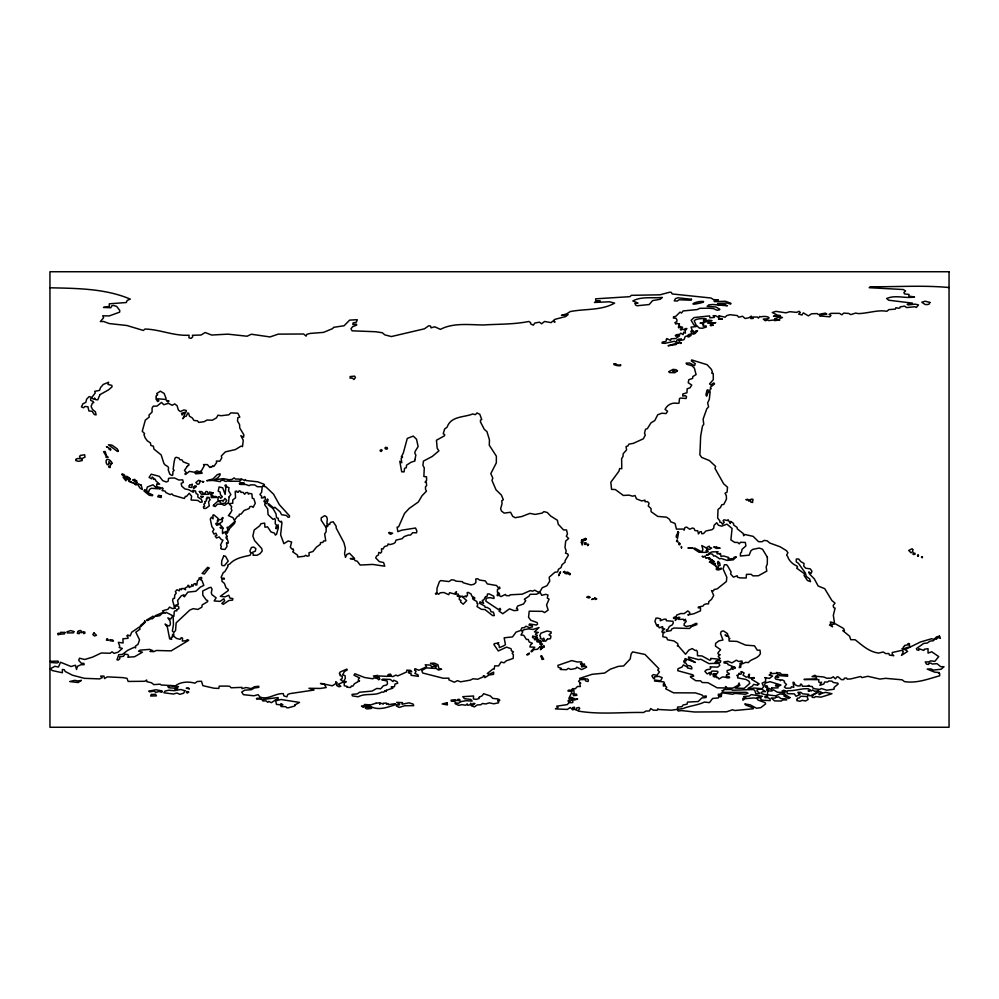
<?xml version="1.0" encoding="UTF-8"?>
<svg xmlns="http://www.w3.org/2000/svg" width="999" height="999" viewBox="0 0 999 999"><rect width="100%" height="100%" fill="white"/><g stroke="black" fill="none" stroke-linecap="round" stroke-linejoin="round"><path stroke-width="1.5" d="M922.377 557.504L922.302 556.693M918.318 556.043L918.356 555.132M922.352 557.654L921.515 557.305M918.243 556.193L917.582 555.781M49.95 287.787C76.998 288.399 105.332 288.461 130.32 299.138L127.16 300.424L126.349 302.522L109.303 303.808L109.303 306.381L103.459 307.43L110.827 307.742L111.801 305.769L113.486 305.482L116.621 306.381L119.78 310.477L119.63 312.138L109.303 315.909L102.697 315.809L103.609 317.757L100.35 321.541L103.684 321.503L109.303 323.576L126.948 325.512L143.381 330.469L144.967 329.033C159.915 329.383 173.863 336.151 189.061 335.214L188.936 337.824L191.109 338.374L192.782 336.825L192.407 335.277L201.011 335.04L205.145 332.517L211.613 335.04L227.884 334.153L247.04 336.226L251.361 334.24L270.042 336.938L278.221 334.128L303.659 334.003L306.081 336.114L306.818 334.315L309.99 333.441L323.514 332.38L332.767 328.534L333.516 327.36L344.143 325.724L349.625 320.13L355.819 319.767L357.342 319.767L356.281 322.227L353.109 322.914L352.809 324.538L356.468 324.176L356.668 325.087L352.547 326.773L350.949 328.808L352.06 330.819L375.724 331.743L382.305 332.754L384.815 334.865L391.371 336.551L424.488 328.796L428.746 325.761L430.631 326.149L431.006 327.847L434.79 326.81L440.409 329.37C453.271 322.602 469.068 324.812 483.204 324.975C498.638 324.013 513.661 324.525 528.871 321.466L530.656 322.602L530.594 323.863L533.254 325.199L534.927 322.977L539.448 322.19L541.658 323.776L544.492 321.478L551.211 322.627L552.634 321.129L555.019 322.103L553.783 320.242L554.932 319.355L565.721 316.521L568.119 314.573L561.475 315.372L566.608 313.873L570.242 311.563C584.914 308.654 601.211 310.726 614.61 303.122L609.615 301.785L594.467 302.447L600.212 300.924L595.804 300.699L595.616 298.826L629.882 296.666L631.393 295.329L660.064 294.805L669.617 292.232L671.253 292.32L672.227 293.956L711.001 298.014L713.611 299.638L718.306 299.862L715.409 300.312L714.01 301.136L714.71 301.636L725.374 301.261L731.006 303.309L730.581 304.133L727.422 303.059L717.732 303.459L717.557 304.533L724.949 304.608L727.422 305.806L712.687 304.508L708.878 304.857L707.155 306.331L715.808 306.98L719.879 309.278L719.38 309.902L716.957 310.227L713.411 308.579L708.853 308.204L699.737 308.329L697.215 309.578L683.129 310.939L681.468 313.062L680.044 312.113L675.699 316.396L673.501 316.833L673.438 318.069L676.036 318.281L676.985 320.005L676.81 321.491L674.924 322.64L675.873 324.113L677.072 323.251L678.621 324.2L679.482 323.738L678.646 325.037L679.944 326.336L678.471 326.698L678.533 327.784L681.518 326.86L682.604 327.385L680.381 329.233L680.806 330.032L682.966 329.171L684.203 329.845L685.039 328.683L686.887 328.521L685.202 330.657L685.389 333.154L683.716 332.23L683.129 334.615L680.819 333.216L679.582 334.328L676.56 334.702L675.324 335.414L675.761 336.151L679.62 335.776L675.674 338.561L671.103 338.761L670.654 340.409L666.72 338.586L666.296 339.46C667.619 343.057 661.363 340.721 661.95 343.082L664.934 343.344L674.35 341.271L675.898 341.995L676.798 341.67L676.735 340.259L678.92 339.048L679.969 339.323L678.646 340.434L680.494 340.409L681.118 338.686L681.643 340.097L682.904 339.972L684.103 339.485L685.214 336.551L688.461 335.564L687.936 336.95L689.26 336.7L690.371 335.751L688.149 334.977L689.597 334.203L691.021 335.477L691.083 333.129L693.206 334.203L695.192 333.491L697.527 330.756L695.791 330.919L693.381 333.191L693.219 330.744L691.595 332.055L690.908 331.443L692.082 329.795L691.033 327.098L696.091 326.611L693.693 324.638L691.133 320.292L694.005 317.582L709.59 315.909L709.927 317.794L714.098 317.482L714.522 316.933L713.136 315.721L715.609 315.721L718.668 317.457L719.892 316.795L718.818 315.771L725.124 317.232L726.698 315.609L730.057 314.685L737.349 315.597L738.723 317.207L742.532 316.246L745.129 318.531L749.013 317.732L751.335 316.096L751.723 317.282L750.761 318.569L753.283 318.419L752.634 317.282L753.433 316.97L757.467 317.083L758.416 318.157L759.752 316.446L760.664 316.895C766.957 315.172 774.487 318.881 763.298 319.068L765.222 320.766L767.544 319.967L768.855 320.592L774.225 319.942L774.65 320.642L779.894 319.917L774.824 319.368L774.725 318.644L779.12 317.232L779.982 318.306L782.442 317.595L779.62 316.346L773.426 316.246L780.356 315.597L777.372 315.147L772.277 312.512L775.936 311.363L785.988 312.824L789.847 311.7L796.715 312.4L799.013 311.276L800.336 312.45L798.638 314.098L801.935 314.997L803.346 312.874L808.328 315.884L811.625 313.773L817.082 313.586L818.393 314.523L825.311 313.112L826.81 314.098L821.64 314.66L819.617 315.884L829.819 316.82L830.956 315.409L829.07 314.423L830.993 313.349L839.46 313.349L841.782 314.835L843.755 313.112L848.763 313.449L850.736 314.635L855.656 313.074L858.241 313.599C867.082 313.486 877.871 309.777 885.738 311.139L887.087 311.188L888.748 309.64L895.391 309.103L895.928 307.692L898.551 308.266L899.962 307.892L900.149 306.893L904.57 306.131L906.667 307.58L914.747 306.743L916.383 307.43L918.518 304.92L915.121 304.158L908.341 304.882L907.204 304.42L912.537 303.159L888.76 300.224L886.588 298.551C895.554 294.518 905.019 298.788 914.485 296.965L908.79 296.079L909.028 294.43L904.47 293.918L903.908 292.507L905.594 290.996L903.296 289.535L869.205 287.687L870.254 286.75C896.378 286.988 922.614 285.077 949.05 287.525M918.493 555.444L917.656 554.92L917.582 555.631M922.414 556.93L921.515 557.155M326.173 527.484L326.111 531.755L324.663 533.966L325.749 540.896L323.514 540.958L322.952 542.407L320.454 542.657L320.342 544.343L316.508 547.052L312.937 551.498L309.028 552.734L309.116 555.769L307.18 556.181L305.594 555.269L304.37 556.268L297.577 557.042L297.615 555.182L292.682 551.798L293.681 550.661L293.082 548.851L292.095 549.213L290.322 547.127L291.633 542.02L288.187 540.971L283.891 543.693L280.632 534.89L281.955 522.427L281.169 521.191L280.507 522.04L278.384 520.304L278.259 518.294L276.536 517.682L275.974 513.761L274.513 511.201L272.952 508.516L268.356 504.882L268.694 503.708L273.838 508.179L274.85 507.23L280.157 511.913L281.556 514.71L286.476 515.484L288.099 517.282L289.385 517.057L289.585 515.909L279.383 504.72L273.539 494.155L265.759 486.788L262.562 486.101L264.548 485.177L263.961 484.228L257.767 481.83L246.478 480.594L245.105 479.557L244.718 480.656L241.209 478.783L240.534 479.058L241.071 480.157L240.26 480.182L239.073 479.058L235.452 479.045L234.141 477.872L231.98 479.433L229.033 479.732L223.339 478.658L214.323 479.807L217.857 477.809L220.167 474.862L219.98 473.776L217.22 474.687L212.962 478.946L206.668 480.719L212.924 480.444L220.28 481.63L220.941 480.569L223.876 479.995L224.201 481.043L226.161 481.393L229.171 480.407L229.196 481.243L239.148 481.231L241.196 482.929L244.405 483.316L239.273 483.491L239.885 484.39L245.791 484.503L249.226 485.689L250.499 484.865L254.633 484.915L257.342 486.7L262.238 486.8L261.626 492.232L259.965 494.493L261.775 496.378L261.413 497.952L263.474 497.777L264.36 496.478L265.21 497.227L265.359 499.687L263.823 501.261L264.872 502.097L266.633 501.173L267.357 498.988L268.082 499.662L266.97 503.633L265.01 503.296L264.685 504.757L267.67 508.903L268.057 514.61L273.052 519.355L274.725 518.518L275.362 519.88L275.187 523.563L276.448 525.187L275.774 528.446L276.386 528.721L278.072 524.687L278.334 527.934L276.523 534.303L275.362 535.077L274.45 533.129L270.941 531.893L267.557 526.848L264.935 527.197L264.66 523.126L261.001 523.676L259.69 525.824L254.171 530.032L252.859 536.113L254.595 540.596L261.825 548.651L262.2 551.048L260.027 553.671L257.08 555.257L253.047 555.257L253.334 554.02L251.985 552.522L255.344 551.173L255.844 548.551L253.709 547.09L251.473 547.427L249.862 550.948L250.924 553.359L250.137 555.257C243.169 556.805 234.777 558.279 229.907 563.886L227.672 565.109L228.072 566.233L224.725 571.765L223.326 572.502L221.129 577.285L221.678 578.196L224.213 578.184L224.35 579.145L221.903 578.871L221.99 581.356L224.438 583.441L226.024 587.837L228.197 589.422L228.296 590.546L220.379 596.303L224.95 596.89L228.746 595.254L229.97 598.114L232.829 598.563L232.605 600.099L228.896 600.524L223.252 604.333L221.853 603.446L224.65 600.811L223.863 598.738L220.067 601.373L214.136 600.936L216.146 597.852L211.9 594.617L211.288 592.657L212.063 589.198L211.001 587.35L209.428 587.624L202.672 591.046L202.847 595.292L206.318 600.099L207.655 600.486L207.655 601.66L202.148 604.932L201.873 607.167L197.902 609.402L193.094 608.678L189.748 610.139L176.174 622.839L175.549 630.494L173.876 632.442L172.34 631.043L173.464 624.75L173.189 617.32L171.965 616.957L170.692 619.093L167.844 617.906L170.067 621.041L170.429 624.025L169.655 625.699L168.119 625.836L165.085 624.075L167.357 627.11L169.668 638.873L171.666 639.372L171.116 637.287L172.615 637.112L172.427 634.802L173.701 633.753L173.926 636.388L176.511 638.423L180.132 639.323L181.269 637.649L182.58 638.136L182.305 641.046L185.839 640.771L187.462 639.635L188.686 640.309L171.141 650.873L156.306 650.474L153.883 651.648L149.95 651.448L152.785 650.611L149.613 649.375L140.147 650.137L138.561 651.173L142.432 652.21L134.503 656.768L127.81 657.192L128.559 656.018L127.872 654.57L124.975 654.158L123.389 656.368L119.73 656.718L119.868 658.578L118.282 660.102L116.97 659.752L118.756 654.72L122.49 654.37L127.735 650.287L134.353 647.252L135.602 647.939L135.589 646.003L138.012 644.343L139.56 639.847L135.814 632.18L140.072 629.108L139.261 627.047L131.718 632.23L130.182 635.901L127.685 635.027L126.773 635.913L127.647 636.201L128.097 638.286L122.889 638.811L123.114 642.981L118.307 642.332L119.743 646.103L119.218 647.527L122.34 648.438L118.057 652.197L114.036 653.371L112.075 651.823L110.14 653.246L101.299 652.996L92.47 657.155L84.69 659.502L79.495 658.204L78.709 660.289L81.306 663.274L83.904 663.398L84.166 664.697L81.056 664.697L77.547 666.258L76.511 669.505L75.474 665.222L71.054 666.52L60.527 662.25L58.454 667.057L54.82 666.283L50.275 668.88L52.36 670.566L62.363 672.764L62.35 669.517L64.173 669.642L65.21 671.465L72.49 675.224L84.44 678.333L99.6 678.908L102.248 677.634L100.624 676.098L103.946 676.098L104.545 678.571L107.268 676.86L122.69 677.622L126.96 678.296L128.147 681.443L144.805 681.281L146.703 679.994L146.816 681.668L151.573 682.792L153.809 684.627L160.177 684.178L161.239 685.014L175.462 685.814C180.482 681.718 188.811 681.306 194.855 683.191L197.315 681.468L201.498 681.256L202.847 685.664L213.936 688.211L218.856 688.423L219.193 686.138L226.885 686.088L229.608 686.263L231.144 687.787L241.97 687.362L241.97 688.636L246.054 687.524L251.174 688.623L254.408 686.75L258.753 686.238L258.841 687.349L254.495 687.949L251.261 689.735L244.693 690.172L241.721 692.045L243.419 694.68L253.908 695.779L258.079 694.667L260.04 697.052C268.207 700.249 275.062 693.069 283.304 693.631L283.816 695.841L286.875 696.865L287.812 694.392L289.86 693.631L314.086 690.022L308.941 688.286L320.304 688.448L326.223 687.549L324.213 684.19L320.467 683.578L321.191 683.416L332.255 685.814L336.064 683.466L335.726 681.73L337.063 682.679L336.626 685.414L338.861 686.75L340.809 686.313L338.299 684.24L343.656 681.942L340.472 679.595L342.095 678.758L342.32 676.523L339.972 675.411L340.522 674.675L339.348 673.401L340.135 672.052L346.84 669.08L347.227 670.029L344.493 671.44L342.595 674.899L344.992 675.574L345.342 678.309L343.881 680.943L346.341 681.78L344.218 683.066L344.268 685.701L347.202 686.425L346.878 687.237L350.612 687.449L351.423 685.988L352.872 686.138L354.445 683.728L359.578 680.819L358.354 680.819L358.466 678.97L359.69 678.021L353.983 675.174L354.882 673.726L364.61 677.509L372.939 678.796L373.726 677.846L377.36 678.458L378.646 679.795L379.832 679.033L379.145 677.609L373.351 675.998L377.809 675.374L377.372 676.548L378.109 677.135L379.32 675.961L387.137 676.36L388.673 676.173L387.687 675.262L388.524 674.45L390.434 674.113L391.233 675.149L389.485 675.986L392.969 676.573L395.966 675.062L397.689 675.948L406.568 671.99L406.843 670.129L410.701 670.404L411.738 671.778L408.641 671.64L408.366 672.752L411.188 673.85L411.051 675.299L418.369 676.335L417.957 674.812L414.922 673.501L416.096 671.153L414.635 670.267L414.91 668.668L418.918 670.254L426.511 666.808L425.262 664.797L430.644 665.147L431.618 666.932L434.24 666.171L435.689 667.282L436.65 665.971L430.444 663.274L434.378 663.136L437.899 664.722L438.936 668.518L441.62 669.205L438.449 670.042L436.238 668.456L426.436 667.906L421.753 670.466L422.714 673.014L443.219 678.246L448.876 678.171L448.951 679.894L454.333 682.242L457.442 680.656L460.614 681.817L470.292 680.132L473.026 678.783L477.772 679.233L483.391 676.798L483.391 675.699L484.727 676.023L484.815 677.684L489.185 674.949L493.518 674.375L493.693 672.127L488.973 674.35L487.312 673.488L493.131 668.918L494.193 669.18L494.705 665.846L498.563 665.933L501.086 662.025L504.045 662.799L506.231 660.839L513.161 658.428L513.374 654.745L512.15 653.234L513.436 651.785L511.413 650.836L511.076 648.713L506.555 647.14L498.339 650.948L493.918 644.58L494.193 643.743L498.776 642.794L497.552 643.968L498.951 644.855L499.4 647.602L503.646 645.866L505.432 644.692L504.158 637.812L512.537 636.9L516.071 632.092L520.729 630.469L521.815 627.884L524.263 627.647L525.936 626.198L529.445 627.659L532.455 626.897L532.255 625.624L528.946 625.037L529.545 623.963L536.376 625.012L537.512 624.163L537.2 622.577L530.819 620.304L528.558 617.282L529.233 611.188L542.482 611.351L544.567 612.574L548.151 610.102L546.565 605.019L549.063 599.163L547.302 598.101L547.952 594.979L545.754 594.33L541.708 595.304L540.197 592.507L536.451 594.243L530.082 594.305L529.02 596.141L524.35 599.25L525.724 600.699L523.526 603.945L517.719 606.018L516.421 608.503L517.594 608.853L517.732 610.302L514.073 610.651L509.515 608.853L502.784 613.723L499.025 611.051L500.661 609.602L500.112 608.329L498.476 609.552L485.889 601.161L486.238 598.176L490.072 597.639L493.993 598.501L493.818 596.216L489.148 593.918L487.462 594.005L487.225 596.128L485.402 596.728L483.766 599.937L482.292 600.374L483.628 603.371L479.97 601.76L479.607 603.271L484.827 606.131L485.164 607.342L487.212 607.454L490.084 609.24L491.021 611.713L493.431 612.15L494.368 615.559L492.657 615.609L484.977 609.565L481.418 609.328L477.06 606.593L477.897 603.583L477.035 603.446L476.86 601.535L473.089 599.375L472.515 597.714L474.737 598.651L474.737 597.789L471.853 596.128L470.991 593.906L468.056 592.332L467.132 592.719L467.569 595.092L466.096 597.04L465.571 595.904L463.923 596.765L461.738 596.166L466.67 600.611L463.199 604.195L460.551 601.947L460.989 600.387L459.315 599.612L459.315 597.315L460.976 596.853L460.452 596.091L457.08 595.928L458.541 595.379L458.291 594.105L455.981 594.118L456.481 591.72L455.119 592.782L455.044 594.143L449.612 592.669L448.738 594.692L443.931 592.532L440.334 592.757L438.573 594.293L437.437 593.344L435.901 594.33L435.464 593.568L436.925 592.507L437.038 588.136L439.41 581.643L440.734 580.581L449.026 581.543L451.511 579.782L454.233 580.094L455.869 581.131L462.475 581.668L463.111 582.717L470.941 584.927L473.988 584.265L475.899 582.529L475.799 578.97L477.672 578.758L479.57 580.057L485.314 580.918L487.3 583.916L496.578 585.526L498.289 587.787L499.612 587.05L499.962 588.423L497.502 589.373L497.352 592.057L499.001 593.006L497.614 593.706L497.14 595.354L497.802 595.754L499.562 594.068L499.225 595.466L500.986 596.603L505.432 594.43L506.093 595.604L509.465 595.716L510.127 594.792L522.165 594.193L530.319 590.609L532.604 591.171L534.69 590.197L538.261 592.145L540.209 591.258L542.257 587.762L546.94 585.714L549.75 581.118L549.15 577.285L554.857 572.252L557.654 571.952L558.416 569.318L560.988 567.619L562.087 564.647L565.059 562.187L565.122 560.576L568.381 555.257L567.657 553.858L565.509 553.196L566.196 550.986L564.997 547.489L565.671 541.108L568.656 538.461L566.346 536.251L567.457 533.941L566.508 529.92L563.548 529.932L558.229 524.2L557.392 520.267L550.574 515.971L547.277 512.499L543.918 511.613L542.07 513.124L534.977 514.41L529.945 513.361L521.728 516.545L515.184 517.707L512.724 516.371L510.551 512.275L504.17 513.111L501.448 510.988L500.624 508.816L502.072 503.558L501.76 500.799L503.334 499.75L501.348 494.992L496.016 489.822L491.97 480.394L492.819 478.121L490.809 473.651L496.328 462.862L496.378 456.206L489.273 445.192L489.46 439.947L488.424 436.426L486.913 431.593L484.29 429.345L480.457 421.915L480.482 420.167L481.718 419.543L479.857 414.348L477.01 412.949L475.387 414.672L472.714 413.986C463.961 417.557 450.986 415.871 447.09 427.185L444.667 428.946L443.231 433.703L444.68 434.702L444.493 435.789L436.451 440.247L437.187 448.214L438.911 450.849L432.317 456.418L423.426 461.113L422.927 465.422L424.275 467.882L423.863 476.473L426.511 476.798L426.623 480.282L425.05 482.155L426.298 482.38L426.648 485.576L425.499 486.763L425.549 489.473L426.486 491.108L422.003 495.766L418.319 502.022L409.19 508.441L404.533 513.411L398.589 526.885L397.103 527.147L397.827 531.668L401.598 530.207L415.534 528.009L416.833 530.919L416.608 532.817L412.712 532.704L410.514 535.052L408.316 535.114L404.27 536.55L401.985 538.736L395.929 540.159L395.229 542.445L393.606 543.581L389.985 544.617L388.112 543.931L387.575 545.654L384.515 546.553L382.942 549.05L381.518 548.726L381.606 551.873L380.656 553.096L378.783 552.41L378.434 554.969L376.523 556.093L375.711 557.929L379.383 561.638L383.604 562.549L384.777 566.208L372.702 564.423L360.164 565.059L357.192 561.176L355.244 560.701L353.921 559.128L350.262 558.616L354.545 558.429L349.438 553.246L346.915 554.383L345.492 557.38L344.568 553.608L345.392 548.376L343.968 542.757L336.176 528.009L336.139 526.198L333.167 521.765L330.307 522.477L329.707 524.475L326.86 523.901L327.297 518.906L326.573 516.733L324.687 515.671L321.203 517.844L321.203 520.254L325.537 526.735L327.247 525.312L328.172 525.686L326.173 527.484M767.382 557.28L767.282 564.085L766.133 566.845L766.782 571.116L758.391 575.761L752.884 575.861L751.198 574.288L746.428 574.363L746.178 577.984L739.947 577.884L737.512 577.172L737.225 575.774L733.391 577.135L730.531 573.801L731.106 572.015L727.871 566.321L726.685 564.747L724.437 564.747L723.076 568.868L726.81 577.285L726.398 581.518L717.057 588.948L714.16 589.497L713.348 590.971L711.55 590.596L713.711 595.491L711.575 599.288L708.778 601.685L708.528 603.871L706.355 603.821L704.095 604.57L703.059 606.043L698.326 607.055L698.264 607.842L700.549 607.941L700.449 610.851L693.855 613.761L687.849 614.947L689.66 613.935L689.697 612.512L687.836 610.889L684.178 613.586L680.719 613.536L676.61 615.097L676.435 616.246L673.563 617.619L673.513 618.406L674.575 618.406L676.748 617.394L675.199 620.441L678.421 617.345L679.757 617.345L678.333 619.33L683.603 619.33C684.465 623.851 685.302 616.895 685.589 620.079L686.163 621.503L684.178 623.751L684.09 625.349L686.388 626.498L691.695 625.474L695.941 623.351L696.915 623.563L696.827 624.587L691.745 626.485L689.485 628.483L673.925 628.009L671.603 629.095L671.141 630.556L666.495 631.468L666.395 629.919L667.769 629.557L669.392 626.473L672.352 624.787L673.338 622.727L672.914 621.253L666.383 620.766L666.133 619.268L664.248 619.155L660.289 620.766L660.689 618.98L657.742 618.069L656.006 618.169L654.932 621.44L656.48 625.024L658.478 624.875L657.055 626.236L658.703 626.598L659.278 627.884L662.462 626.598L662.924 627.597L662.062 628.783L664.647 628.883L662.037 631.181L661.962 632.08L664.897 632.392L663.074 632.866L662.849 636.713L666.658 637.574L667.569 639.81L673.913 640.958L677.684 643.543L678.059 645.267L677.297 645.891L678.546 646.178L685.564 654.258L688.823 650.137L692.17 648.576L695.292 650.536L696.478 650.262L697.377 651.598L697.489 655.731L702.022 655.956L709.752 660.214L710.764 659.827L710.739 658.403L719.467 659.253L720.129 658.478L718.219 656.38L719.592 655.094C721.765 654.27 717.407 654.994 717.919 652.896L720.566 649.687L715.471 646.103L715.621 643.381L718.918 640.859L722.951 640.047L720.516 633.478L721.241 631.48L723.463 630.893L727.534 633.653L727.771 635.501L724.999 635.052L726.435 636.213L728.721 636.326L728.558 637.774L729.894 638.523L728.945 639.46L729.183 641.096L736.9 641.383L745.679 645.142L754.482 645.791L757.304 650.224L759.989 650.174L760.401 653.696C757.754 659.053 751.273 658.516 748.276 662.624L745.828 662.3L740.946 664.36L740.696 667.357L739.884 667.457C737.924 668.731 741.008 664.884 739.947 663.436L742.17 662.512L741.995 661.001L738.698 661.475L736.313 660.202L731.955 662.886L728.034 661.313L723.988 661.912L724.075 662.974L727.647 663.373L727.934 664.597L735.364 667.419L734.839 668.493L734.702 667.619L731.555 666.995L733.179 669.342L731.118 668.319L730.781 669.48L727.072 670.616L727.197 672.377L729.282 673.588L728.958 674.437L726.598 674.662L726.36 676.335L729.258 676.86C731.018 678.209 726.398 678.134 725.724 677.26L722.427 676.935L718.993 679.058L718.269 677.809L716.807 677.759L716.745 676.41L715.134 677.047L713.261 676.385L715.409 676.161L716.096 674.425L714.285 674.225L713.873 675.474L712.774 674.762L713.561 673.638L716.795 673.863L717.994 672.04L717.507 671.291L712.799 671.041L711.313 671.428L711.288 672.564C712.025 673.214 710.751 674.887 709.952 675.012L710.326 673.114C709.178 671.39 708.303 674.362 707.03 673.788L704.857 671.303L706.568 669.755L710.089 669.168L710.751 668.181L710.064 666.87L717.719 667.132L719.767 665.396L718.83 663.286L720.516 662.137L720.691 660.801L717.657 660.414L716.87 661.525L716.183 660.814L715.147 662.437L717.619 662.999L718.293 662.312L717.157 663.511A46.466 46.466 0 0 0 709.04 663.661L700.811 659.24L698.488 659.602L688.448 656.955L688.748 658.416L695.292 662.449L685.089 658.566L684.802 659.402L686.288 660.626L684.802 661.55L683.953 660.676L684.203 662.737L685.714 662.999L687.349 665.546L690.272 665.871L691.695 667.182L691.832 668.955L687.487 667.969L687.362 667.07L683.391 664.922L682.03 667.057L677.946 668.781L677.747 670.691L692.881 674.824L693.756 676.136L690.521 676.298L690.459 676.997L695.704 680.694L700.549 680.831L702.21 682.517L707.941 682.704L717.145 687.824L725.998 687.961L725.449 686.513L727.472 688.049L732.904 688.086L738.074 685.289L739.06 682.979L739.859 685.289L735.276 688.086L744.218 688.373L749.774 683.366L749.063 681.306L746.066 679.457L737.599 677.871L737.961 676.423L736.787 675.386L737.961 675.336L739.223 673.214L739.41 674.163L741.033 674.163L741.533 672.889L740.721 671.94L741.758 671.628L744.105 673.001L743.019 675.187L746.228 677.147L748.326 676.76L748.663 674.475L749.512 674.288L748.863 677.946L754.158 677.597L754.357 678.259L751.473 678.496L751.598 679.308L759.178 683.903L757.654 684.14L757.841 685.252L753.583 684.39L752.534 686.026L747.989 688.448L748.975 688.96L754.145 688.036L762.137 688.686L763.636 686.713L762.1 683.166L765.584 681.48L765.659 678.184L764.71 677.572L769.417 678.408L772.627 676.073L769.093 675.037L770.878 674.213L770.254 672.789L770.903 672.364L772.052 673.613L776.235 673.289L776.985 672.352L777.359 673.126L779.844 672.764L781.767 674.537L787.499 674.6L787.574 676.261L779.432 675.599L779.819 674.775L778.059 674.562L776.985 675.187L778.721 677.334L777.035 677.597L775.923 676.111L774.987 678.059L775.948 679.258L780.094 679.857L780.331 680.694L781.967 679.732L784.427 681.106L784.327 682.429L786.5 684.377L784.377 687.075L785.901 688.199L790.808 688.099L791.458 686.75L793.78 687.324L793.031 682.242L793.955 682.305L795.079 684.802L797.726 685.951L800.087 685.913L800.499 684.203L801.623 684.265L802.372 686.251L807.342 686.188L808.815 685.264L808.516 686.176L812.312 686.538L812.749 687.949L815.047 688.835L819.729 689.41L821.278 688.523L826.847 690.209L834.14 689.173L834.065 687.449L838.124 684.078L837.886 683.204L833.316 682.467L831.942 681.168L828.858 680.981L827.484 682.042L824.699 681.967L823.838 683.965L819.917 685.314L821.565 682.18L819.792 682.742L818.73 681.917L818.88 679.67L804.008 679.47L816.745 678.945L816.083 676.935L812.05 676.598L814.909 675.249L816.258 676.273L823.85 676.997L826.735 678.246L831.068 678.134L833.303 676.785L835.364 678.87L837.125 676.76L838.161 676.86L841.47 679.67L843.755 679.607L844.43 678.159L846.628 678.096L847.202 679.133L850.773 678.92L860.688 676.473L861.95 677.622L867.831 676.298L879.882 679.07L885.589 678.333L902.122 679.819L904.507 681.618C916.807 683.528 928.083 678.983 939.684 675.786L939.684 673.663L938.498 673.064L939.097 672.552L934.577 672.127L927.159 669.068L930.993 668.893L933.216 670.092L941.133 669.23L944.018 666.72L940.708 666.67L937.037 663.686L932.154 664.01L930.831 663.086L928.845 663.398L928.633 664.422L926.51 664.16L925.236 661.925L929.082 661.862L930.519 660.851L934.802 661.375L938.735 656.605L931.73 651.773L928.059 653.096L928.021 648.663L924.275 649.288L923.913 650.424L918.78 648.701L918.855 650.349L916.87 649.837L916.395 648.588L923.675 643.418L927.309 643.019L929.932 641.171L933.516 640.671L934.465 639.435L931.443 638.773L920.391 642.007L905.069 649.612L907.641 651.373L901.485 655.406L903.296 651.785L901.897 650.337L892.257 652.522L892.294 654.47L893.793 655.694L889.447 655.107L888.898 653.521L885.688 653.608L883.278 651.985L878.67 653.071C869.167 651.91 862.387 645.479 855.194 639.772L850.723 639.66L849.612 636.238L842.781 630.581L844.43 630.444L843.606 628.508L835.526 623.9L831.455 624.45L832.567 626.798L829.52 625.074L830.768 623.551L830.344 621.965L834.49 623.001L833.328 615.272L835.114 608.091L833.666 607.679L833.178 605.469L835.039 603.121L831.867 600.499L824.699 588.661L818.181 586.038L814.272 578.808L809.49 573.963L808.803 571.915L811.113 573.364L811.962 571.228L810.251 568.843L805.743 568.256L803.77 566.121L804.033 563.486L800.711 561.525L798.663 558.978L796.278 559.053L796.278 561.875L798.488 563.399L805.319 572.939L806.343 576.523L809.577 578.821L810.514 581.63L807.454 580.519L804.083 575.486L804.582 573.863L796.69 568.169L797.589 566.933L796.865 565.983C792.819 564.36 788.935 560.701 787.624 556.493L786.625 555.094L787.911 552.747L786.5 550.674L780.069 546.765L769.779 543.031L767.207 540.846L764.198 540.409L761.962 541.745L758.491 541.645L753.146 536.351L744.455 534.415L743.693 535.739L743.144 533.454L737.337 528.908L737.062 527.385L733.753 525.112L733.541 523.451L731.256 521.728L730.569 521.391L730.294 523.464L728.059 519.642L727.534 520.604L723.988 519.792L723.101 520.704L724.188 522.34L722.477 524.313L721.465 522.539L719.829 522.177L719.867 520.854L717.657 518.094L718.019 509.428L720.466 507.517L721.74 504.795L723.813 504.395L726.448 499.138L726.348 495.829L725.037 493.181L727.047 492.207L727.534 487.225L723.638 483.778L714.972 468.344L715.621 466.396L709.377 460.551L701.71 457.442L699.887 454.845L700.661 436.138L702.472 426.136L703.758 424.263L703.121 419.105L706.793 408.791L708.591 406.905L707.642 402.909L709.315 399.325L710.127 392.045L708.328 391.995L706.655 396.191L705.881 394.905L707.042 390.147L707.991 389.81L708.503 391.371L709.677 391.258L710.177 389.086L711.188 388.798L710.339 387.3L714.535 383.941L713.86 382.879L710.789 385.002L709.552 383.891L713.298 379.695L713.236 373.489L711.725 373.201L712.349 371.915L711.4 369.355L707.13 364.722L691.683 359.94L691.37 360.939L695.217 363.599L694.592 365.684L689.61 363.012L686.076 363.112L686.713 364.248L692.057 365.734L694.405 368.219L696.091 374.6L692.744 376.598L692.657 378.371L688.786 379.72L688.224 382.742L691.745 385.09L689.959 387.887L687.162 388.773L686.95 392.744L682.804 394.031L682.754 396.054L685.277 395.654L686.5 396.603L686.113 398.501L680.406 398.064L679.52 398.564L678.983 403.159L677.222 403.334A10.889 10.889 0 0 0 665.047 409.353L667.594 411.288L666.008 413.561L661.875 413.224L657.742 414.735L654.782 420.554L650.923 422.902L647.352 428.658L645.516 429.22L644.505 433.191L645.292 435.089L643.344 438.786L633.304 443.369L628.995 444.105L627.834 446.004L626.048 446.528L626.573 449.9L623.214 453.683L623.001 456.418L621.64 458.628L621.753 468.731L619.642 468.519L618.918 471.253L610.826 482.205L611.563 489.36L615.347 489.56L623.351 495.454L628.92 495.129L632.604 496.178L635.027 495.541L636.5 498.913L641.658 500.911L644.979 500.174L644.979 501.673L647.564 501.673L649.1 503.246L648.251 506.018L651.011 508.541L651.098 511.675L657.717 516.408L666.545 517.182L669.517 519.343L670.704 521.753L675.049 523.476L676.435 529.12L683.254 529.058L684.165 530.194L684.864 527.597L686.663 527.11L689.71 529.283L692.27 528.034L694.018 528.459L694.942 530.556L697.727 530.806L698.463 533.928L699.924 531.83L701.286 531.605L701.798 533.741L703.596 533.516L705.856 530.993L712.012 529.682L713.673 528.296L714.073 525.312L716.745 522.777L718.493 525.299L721.74 526.173L726.91 524.138L732.067 528.483L730.893 539.922L734.69 542.395L737.749 542.457L739.21 543.856L740.559 542.27L745.329 542.457L745.916 545.891L742.107 549.275L741.358 552.547L740.471 552.984L740.371 556.031L749.15 555.169L750.911 550.786L752.759 549.388L759.215 548.064L762.512 549.225L767.382 557.28M156.98 484.09L156.468 486.8L160.065 487.462L159.653 489.123L162.138 487.612L163.112 488.636L162.013 490.472L165.11 491.158L165.934 492.594L170.13 494.605L171.915 493.881L173.202 495.279L184.34 498.489L185.389 496.328L186.488 496.478L189.236 493.281L191.633 496.153L191.071 499.987L197.79 500.437L200.412 502.31L202.285 501.96L201.423 499.4L197.802 497.09L197.952 494.53L196.179 493.531L195.429 490.934L192.832 490.409L193.669 492.045L192.782 491.97L188.661 489.685L184.89 488.923L181.693 486.101L181.181 483.354L183.379 482.355L182.68 479.857L178.833 480.007L174.65 478.034L170.617 478.034L168.531 478.434L168.244 481.106L166.333 481.993L162.737 480.669L159.291 476.348L151.211 474.188L149.088 477.422L151.698 478.846L152.173 477.01L153.746 478.259L153.534 479.395L155.22 479.245L155.919 480.969L159.653 484.165L156.98 484.09M716.445 547.177L720.154 548.201L716.208 548.426L713.736 546.878L716.445 547.177M209.852 499.812L208.604 502.01L209.278 505.919L205.794 508.454L203.833 508.366L203.384 506.88L204.683 506.256L203.821 504.233L205.344 502.984L204.658 501.71L206.468 500.849L206.281 498.826L207.655 498.651L206.855 497.277L209.028 497.377L209.852 499.812M707.904 551.136L706.83 552.397L699.013 552.247L694.005 548.926L694.692 548.026L700.886 551.436L702.409 551.023L702.871 549.325L701.798 545.579L706.106 547.877L709.203 546.166L709.615 547.327L711.688 548.051L709.602 549.338L706.48 548.713L707.492 549.962L705.931 550.824L707.904 551.136M110.252 466.171L110.227 467.532L108.978 467.382L108.616 466.133L110.252 466.171M529.22 653.246L529.208 654.083L527.959 653.87L529.22 653.246M581.343 542.395L582.205 545.067L582.966 542.532L581.73 541.633L581.343 542.395M227.31 539.248L228.334 542.245L227.972 543.356L226.498 542.694L226.985 546.465L225.025 549.413L221.778 549.175L220.717 548.463L221.316 546.441L220.517 545.067L222.989 540.109L221.353 539.597L219.131 536.95L216.508 537.974L215.11 536.088L216.908 535.364L215.946 533.204L214.023 534.115L212.6 531.493L213.973 529.47L211.85 526.535L210.302 519.168L211.463 517.145L213.074 518.831L212.912 515.097L213.749 514.797L218.182 518.481L217.233 521.153L218.057 521.328L219.106 519.542L221.241 519.605L222.365 517.557L223.301 518.044L222.34 518.543L222.39 521.478L219.855 523.426L217.695 523.601L217.183 522.702L215.709 523.738L216.721 525.274L219.842 524.338L221.94 526.61L220.03 527.559L220.966 528.309L222.69 527.397L223.351 528.309L222.465 529.458L222.54 533.603L223.776 532.317L225.025 532.679L227.273 536.451L226.973 537.337L226.136 536.788L226.099 538.111L227.31 539.248M199.4 491.545L201.498 494.405L208.666 494.28L207.442 491.658L206.044 491.446L205.107 493.156L203.371 493.518L201.786 491.595L199.4 491.545M541.933 658.353L541.895 659.415L543.681 659.24L541.633 655.706L540.646 656.118L541.933 658.353M156.319 397.103L156.106 398.713L156.905 398.913L156.256 399.45L157.655 401.536L158.866 400.849L157.742 399.25L158.454 398.826L165.672 399.45L166.121 398.589L164.123 393.419L160.352 391.196L156.668 393.606L157.617 394.905L156.081 395.954L156.319 397.103M230.382 513.199L228.384 515.584L232.942 517.632L234.328 520.292L237.475 516.371L239.098 515.771L239.285 514.26L241.034 514.135L244.093 510.477L249.026 508.603L250 506.58L251.998 506.431L253.147 507.38L255.282 503.246L253.808 498.626L252.297 498.289L251.91 493.931L249.725 493.369L248.389 494.155L247.764 492.532L246.041 492.594L244.58 494.268L243.132 492.32L240.946 492.432L240.672 491.258L239.211 490.746L238.324 492.257L237.038 492.157L236.751 491.033L235.19 491.483L235.552 497.802L232.779 499.95L232.767 503.246L229.096 503.721L231.731 506.68L231.131 508.454L231.905 510.364L230.382 513.199M541.221 644.817L542.07 646.902L540.197 647.452L540.309 646.503L537.337 649.325L533.891 649.587L531.618 651.86L530.993 651.348L534.765 647.24L529.895 646.99L530.694 644.667L532.417 643.319L529.183 641.957L528.234 639.435L526.436 639.472L523.713 635.252L520.966 635.064L522.764 631.805L521.728 630.931L524.263 629.645L528.596 628.87L532.917 629.445L539.01 627.572L534.465 631.868L538.349 632.417L535.889 633.553L535.489 634.69L537.287 635.239L536.663 636.962L532.667 636.051L532.554 637.449L534.353 638.361L534.577 639.76L537.325 639.497L535.239 638.511L536.451 637.437L537.512 637.986L537.949 639.747L538.985 639.86L536.675 641.183L537.337 641.995L540.921 640.559L539.06 642.245L541.62 641.733L539.722 644.043L542.582 644.155L541.221 644.817M561.226 668.431L560.252 669.442L566.308 669.767L568.394 668.319L570.791 669.417L575.899 668.431L576.735 667.17L581.668 669.592L586.575 667.245L586.238 666.383L584.415 666.158L581.668 666.957L581.48 665.871L584.577 665.034L584.39 663.923L581.118 664.647L580.444 663.636L581.955 663.536L581.593 661.9L577.072 661.937L571.803 660.589L557.867 665.384L558.229 667.257L561.226 668.431M717.17 552.572L717.12 553.846L720.566 553.521L719.792 554.295L720.741 554.657L720.928 556.331L723.738 556.018L728.845 557.504L727.996 558.953L733.328 558.591L734.19 557.142L736.413 556.955L733.154 559.852L727.172 560.451L721.203 558.416L719.655 558.866L715.134 555.844L713.586 556.018L712.499 554.17L708.466 553.396L712.137 551.86L718.119 551.81L717.17 552.572M929.919 302.447L928.97 304.245L926.947 304.608L925.049 304.47L921.79 302.222L925.124 301.211L929.919 302.447M414.935 459.565L414.885 461.014L411.026 462.25L406.506 465.222L406.331 467.682L404.545 468.344L404.108 471.865L401.698 471.815L399.787 461.251L401.798 462.762L401.123 458.628L402.522 457.005L401.298 456.893L403.309 453.084L407.267 438.436L413.249 436.088L416.546 439.273L418.119 446.541L415.097 451.461L414.822 453.296L415.884 454.982L414.935 459.565M706.118 696.203L706.068 697.489L701.76 698.001L698.239 701.523L687.512 702.085L687.062 704.158L683.091 704.994L681.867 706.68L677.609 707.067L677.447 709.702L678.221 711.026L681.468 710.576L694.505 712L726.548 711.812L732.579 709.74L734.814 710.526L753.333 708.753L753.396 707.916L745.654 705.032L744.829 703.92L750.112 704.832L756.493 708.241L760.776 707.667L765.609 703.908L765.122 702.609L758.079 700.124L757.067 698.488L753.995 697.926L745.029 698.663L742.906 700.237L742.894 698.363L745.866 697.777L743.668 696.528L749.238 696.053L751.223 694.617L762.524 696.291L757.055 697.689L760.913 697.914L760.876 699.6L762.911 700.249L770.167 700.636L770.029 698.913L767.981 697.689L765.047 697.602L764.822 696.653L767.619 696.465L767.257 695.292L761.825 693.706L761.101 692.619L762.724 691.67L765.621 691.62L761.5 688.998L757.117 689.685L756.98 690.996L759.789 693.531L758.291 693.756L755.893 693.718L754.707 690.359L753.446 689.547L732.442 690.234L731.668 689.46L723.888 689.51L723.738 690.571L721.977 690.534L722.939 692.332L746.153 692.319L747.989 693.156L745.316 694.218L735.002 693.418L732.404 694.268L722.24 692.732L721.328 693.031L721.765 694.243L718.381 694.218L718.306 695.666L721.59 695.828L720.866 696.765L718.843 696.74L718.381 697.926L712.624 698.451L709.477 702.609L704.395 702.072C697.589 705.344 689.822 705.744 683.141 708.528L671.465 710.202L658.428 709.502L657.916 708.728L657.13 710.289L653.371 710.164L650.636 708.603L649.475 710.938L645.841 711.076L643.631 712.499C621.927 712.075 599.662 714.809 577.959 711.013L579.682 708.466L578.921 707.429L576.298 708.116L576.785 710.264L574.238 709.228L574.5 707.23L572.714 707.504L572.927 709.989L570.229 707.504L567.332 709.44L555.394 708.89L558.079 707.379L556.693 706.206L567.182 704.607L569.055 702.747L572.714 702.597L572.914 700.811L571.74 700.049L568.706 702.122L568.019 700.811L570.292 699.013L571.74 698.463L574.437 700.049L577.672 698.938L575.674 699.213L571.328 697.29L568.843 698.388L571.565 692.931L573.326 694.293L573.463 695.641L576.81 695.329L576.585 694.243L574.138 693.968L573.826 690.034L572.277 690.259L571.965 691.658L567.844 690.846L568.993 690.009L570.766 690.421L572.702 688.636L575.312 688.723L577.484 686.463L580.369 686.525L579.795 683.678L580.744 683.141L578.583 681.38L579.982 679.695L584.852 679.47L585.801 681.031L588.036 681.53L588.423 679.969L587.474 679.02L579.595 678.408L592.02 674.325L604.707 673.051L610.252 669.205L618.344 666.383L623.626 665.958L630.194 659.003L631.143 653.933L632.617 651.885L644.967 654.432L658.853 668.643L657.754 670.092L659.477 671.952L656.855 675.336L653.408 674.587L651.885 675.824L653.546 678.658L654.582 678.383L654.445 676.785L659.065 676.373L662.237 677.684L660.589 680.794L654.657 680.032L654.582 681.068L663.898 681.892L664.547 683.403L663.286 684.09L665.322 685.039L663.423 684.989L663.336 686.026L665.097 685.764L666.733 687.25L665.684 688.798L673.526 692.819L695.379 692.906L701.997 694.942L702.759 696.166L706.118 696.203M187.312 466.308L184.453 470.404L186.301 472.539L184.865 473.888L185.514 474.488L189.41 471.353L194.393 472.24L195.642 473.813L202.16 473.251L201.274 471.64L198.701 472.839L196.441 472.914L195.305 471.928L196.915 470.854L199.638 471.803L201.536 470.604L204.246 465.759L203.559 464.572L207.392 464.597L209.915 467.507L210.926 466.558L211.613 467.207L212.799 465.634L213.811 466.471L216.621 462.612L216.383 461.076L219.842 461.163L221.79 457.892L221.328 455.944L225.374 451.873L235.414 449.55L241.209 446.053L242.507 446.628L243.257 440.234L240.846 435.639L243.556 437.237L243.881 434.827L239.748 427.984L239.56 424.488L237.537 421.153L237.799 417.744L239.822 417.082L237.849 413.224L230.881 412.887L228.808 414.822L221.004 415.721L218.044 415.172L216.383 417.932L212.312 420.217L207.068 420.017L204.171 421.665L198.701 422.44L197.427 420.766L193.993 420.517L192.245 417.907L189.498 416.221L188.574 413.174L187.712 413.012L186.251 416.208L184.353 416.608L182.904 418.768L185.152 413.199L183.441 413.386L182.055 415.01L181.556 413.274L186.139 412L186.326 410.514L183.966 409.927L180.295 411.551L178.346 409.977L177.085 405.719L174.725 403.908L172.14 405.307L168.519 403.321L163.811 404.732L161.501 402.422L156.968 406.131L153.309 406.131L152.073 408.067L152.073 412.075L148.963 415.047L149.288 417.008L145.317 420.142L142.245 431.331L144.605 433.566L143.981 434.627L145.105 437.812L147.253 440.759L150.424 442.932L150.924 445.517L153.371 446.141L153.958 449.088L161.176 454.932L163.873 463.361C165.135 466.483 170.03 465.459 168.232 469.892L169.755 474.075L171.853 475.474L172.765 475.037L172.927 471.615L174.151 470.304L173.114 469.143L174.263 461.151L175.087 457.942L176.224 457.267L179.108 458.154L179.733 459.665L182.018 459.902L183.242 461.9L188.811 463.998L188.936 465.072L187.312 466.308M229.133 496.89L228.471 502.622L224.55 505.357L222.839 504.82L222.565 503.471L225.362 503.071L226.636 500.274L224.95 498.414L223.052 501.323L222.278 500.374L219.006 501.011L217.844 499.725L218.331 496.853L219.605 496.703L220.542 498.289L222.39 496.778L220.479 494.755L220.092 492.032L218.169 491.146L219.131 486.913L222.74 487.824L225.125 494.455L225.824 487.574L225 485.339L225.986 484.852L226.873 486.875L228.996 487.674L228.571 490.734L230.869 494.555L229.133 496.89M593.294 598.925L591.783 599.462L593.294 598.925M678.259 534.34L677.534 538.311L676.211 537.012L676.448 535.327L677.434 533.616L678.259 534.34M797.052 699.562L796.99 700.699L800.049 701.236L802.247 700.336L805.581 700.986L808.129 699.475L807.067 696.465L800.736 696.303L799.075 698.026L797.439 698.226L797.052 699.562M376.036 703.209L370.691 704.869L369.955 705.843L371.029 706.705C379.17 710.701 387.55 707.242 395.666 704.595L395.329 703.633L388.511 704.645L388.112 703.496L386.538 704.345L386.426 703.096L383.229 703.246L383.341 704.12L380.182 702.996L379.782 704.382L379.632 702.809L376.036 703.209M717.831 567.819L718.518 568.906L721.278 568.169L721.403 568.906L718.343 570.004L716.32 569.53L716.483 567.17L718.418 567.082L717.831 567.819M200.487 480.969L198.976 484.003L197.427 484.278L195.891 482.579L198.676 480.257L200.487 480.969M771.715 687.986L771.628 689.535L767.944 687.999L767.082 688.561L766.545 687.612L767.557 686.238L766.458 685.714L765.559 687.1L764.522 684.427L765.646 682.916L770.104 681.693L780.918 685.039L779.17 685.963L775.748 684.989L775.486 685.913L777.534 686.238L778.071 687.874L771.715 687.986M197.44 580.943L196.815 584.877L195.767 585.114L195.542 583.666L194.181 583.703L192.832 586.338L191.87 584.527L191.196 586.513L189.161 587.474L188.799 585.476L187.937 585.302L187.625 586.65L185.04 588.111L185.627 589.785L183.317 588.473L181.556 588.611L181.556 589.697L179.745 588.886L179.333 590.834L177.023 589.747L175.349 591.558L176.211 593.144L174.725 595.092L174.538 598.351L173.139 598.526L172.602 600.574L174.113 605.831L178.309 604.27L177.585 600.436L181.443 595.679L184.066 594.904L183.504 596.091L184.415 596.778L187.849 592.12L195.816 591.271L200.387 587.1L203.833 585.426L201.923 580.357L200.424 579.72L201.835 578.046L201.249 577.36L199.026 578.046L199.163 579.22L197.44 580.943M141.184 485.114L142.358 489.473L140.235 488.299L137.6 484.44L138.099 483.766L141.184 485.114M818.131 690.908L817.082 692.394L810.414 695.754L807.604 695.629L808.853 694.355L802.859 693.868L800.549 692.232L797.826 692.382L798.863 693.768L800.012 693.718L799.949 694.592L796.028 696.253L794.317 693.868L787.362 693.631L786.925 692.332L787.861 690.634C794.842 691.183 801.46 688.124 808.403 688.786L809.902 690.034L808.079 690.846L809.577 691.283L810.451 690.147L811.338 691.021L812.736 689.922L814.56 691.246L818.131 690.908M129.158 477.697L129.096 478.521L126.049 477.035L126.561 476.261L129.158 477.697M479.22 697.29L479.12 698.476L476.086 699.425L473.376 698.925L473.601 695.991L462.774 696.678L464.46 698.713L470.754 699.387L472.152 701.061L466.046 700.699L461.288 701.523L458.391 703.246L455.032 702.747L455.144 703.746L458.778 705.369L461.8 704.645L465.821 705.257L467.17 703.858L467.894 705.306L470.067 704.745L470.791 703.184L471.241 705.644L473.251 703.346L474.937 703.508L471.803 705.856L474.375 706.917L477.285 704.907L480.744 704.794L482.43 703.508L485.776 703.945L489.248 702.884L493.868 703.783L498.651 702.809L497.689 700.361L499.275 700.948L499.775 700.037L497.877 698.913L492.844 698.413L490.222 695.878L483.603 693.718L482.242 695.704L479.22 697.29M110.215 639.747L110.127 640.809L113.449 641.083L112.562 639.922L110.215 639.747M146.491 489.972L146.403 491.021L148.814 491.52L149.55 489.385L151.423 488.274L158.279 488.811L158.042 487.674L155.432 487.062L152.997 484.802L147.352 487L146.491 489.972M386.363 690.309L386.251 691.558L384.815 690.634L383.828 692.182L381.83 692.032C374.388 696.266 365.646 692.757 358.129 696.803L352.322 695.853L352.035 694.405L357.455 693.83L359.415 692.27L371.99 691.083L376.798 688.448L380.706 688.786L383.391 685.764L386.413 685.089L387.475 683.865L387.137 681.006L381.718 679.819L382.754 679.12L390.309 679.432L392.982 681.568L393.768 680.207L397.103 681.718L397.727 683.254L394.98 684.065L394.43 686.663L391.196 687.037L392.882 688.136L386.363 690.309M111.975 463.199L110.989 464.772L108.916 461.563L108.766 464.298L107.193 464.71L106.231 462.899C104.945 456.593 111.164 459.877 111.975 463.199M715.272 563.523L714.984 564.797L716.096 566.208L710.888 562.812L712.999 562.612L713.86 564.185L714.21 563.274L715.272 563.523M912.724 549.45L912.811 551.56L911.063 552.834L908.715 550.461L911.925 548.826L912.724 549.45M676.148 343.406L675.873 344.568L668.044 345.754L676.148 343.406M712.062 559.715C711.538 560.714 716.071 561.913 713.623 561.6L710.364 560.514L710.876 559.403L712.062 559.715M677.659 541.321L677.584 542.057L676.523 541.183L677.26 539.822L677.659 541.321M200.799 496.391L201.723 497.564L203.334 496.491L200.799 496.391M99.975 394.642L97.777 399.825L95.704 399.687L94.593 398.027L94.118 399.338L91.558 398.039L90.522 398.863L90.797 400.524L93.144 401.411L93.769 402.659L92.457 402.997L91.084 406.381L92.532 409.49L95.367 411.763L96.129 414.872L94.405 414.597L92.058 411.288L88.874 410.939L87.974 406.805L85.002 406.456L83.416 407.767L81.419 406.88L82.942 403.771L85.839 402.385L86.588 399.213L89.148 396.591L91.633 397.34L92.383 396.653L95.217 393.057L94.73 391.333L99.563 390.372L100.524 387.6L103.284 384.428L108.666 382.217L107.979 384.428L111.838 385.389L112.05 386.838L108.529 389.872L99.975 394.642M564.735 571.465L563.436 572.14L564.735 571.465M588.523 544.617L587.649 545.666L587.237 544.63L587.862 543.993L588.523 544.617M691.508 299.288L691.133 300.224L679.133 299.762L677.11 301.074L674.238 300.824L675.486 298.589L677.984 297.789L691.508 299.288M211.301 495.042L211.176 497.602L217.02 497.44L215.909 496.466L212.924 496.503L212.787 495.429L211.301 495.042M176.91 609.54L176.723 610.901L175.237 610.589L174.188 611.9L173.926 616.333L166.121 612.325L165.235 613.299L163.711 612.862L161.788 613.748L159.703 615.709L155.494 616.395L155.132 615.746L163.824 612.05L162.55 610.826L167.982 609.278L169.48 607.105L172.465 608.591L175.462 608.229L174.001 606.967L177.26 605.694L178.721 606.73L178.858 608.641L176.91 609.54M558.841 574.725L558.691 575.711L560.539 571.853L558.841 574.725M679.02 543.044L678.796 544.517L679.757 544.88L680.194 543.631L679.02 543.044M106.643 639.298L106.493 640.222L108.491 640.334L107.392 638.761L106.643 639.298M161.401 495.891L161.139 497.527L157.705 496.728L158.616 495.329L161.401 495.891M294.955 704.894L294.78 705.993L288.461 707.754L286.85 707.804L285.689 706.668L280.994 706.555L280.944 705.107L282.904 704.794L281.044 703.621L280.319 704.794L276.436 704.395L275.699 700.774L281.006 699.5L299.525 702.422L294.955 704.894M126.523 479.308L125.924 480.831L123.039 477.185L124.675 476.735L126.523 479.308M568.081 572.427L567.12 573.876L564.847 573.401L566.895 572.09L568.081 572.427M586.338 539.06L585.614 540.222L584.952 539.547L585.302 538.274L586.338 539.06M129.695 478.384L130.282 479.27L129.695 478.384M542.482 647.689L540.372 649.712L544.018 645.641L544.268 647.165L542.482 647.689M350.362 376.561L350.075 378.146L352.36 378.072L353.946 379.508L355.444 377.497L354.583 376.136L350.362 376.561M365.734 706.231L363.161 707.342L361.463 706.056L365.734 706.231M767.781 690.821L767.444 694.43L768.943 695.029L775.748 695.841L780.007 693.893L785.813 694.655L782.105 692.469L777.334 692.182L773.438 689.809L771.827 691.008L767.781 690.821M752.584 500.212L752.634 502.485L750.911 502.222L750.574 500.986L748.638 501.048L748.413 500.199L751.885 499.063L753.059 499.413L752.584 500.212M76.074 459.328L75.812 460.639L78.659 461.313L82.143 460.589L82.143 458.916L77.66 458.504L76.074 459.328M136.851 482.604L132.53 479.945L134.865 479.333L135.639 481.53L136.601 480.556L136.851 482.604M708.903 554.383L706.318 555.357L708.903 554.383M152.572 494.917L152.397 495.716L149.251 495.254L143.931 490.934L144.768 489.585L147.253 492.445L152.572 494.917M73.826 631.555L73.551 632.829L67.308 632.966L66.983 631.743L70.792 630.606L73.826 631.555M822.214 693.181L819.205 694.755L818.868 693.806L821.665 692.519L819.592 691.395L813.448 694.867L811.937 696.49L812.212 697.327L814.51 697.502L815.346 696.54L820.991 697.152L831.942 693.743L825.736 692.344L822.214 693.181M402.447 702.634L402.098 704.22L409.003 702.834L413.136 704.07L413.761 705.669L404.72 705.744L399.275 707.404L396.578 706.156L396.503 704.645L398.926 705.119L399.687 704.22L396.715 702.359L402.447 702.634M229.058 529.095L228.696 530.731L228.072 530.457L227.048 527.297L228.434 527.285L235.14 521.216L234.54 523.414L229.058 529.095M678.346 343.206L676.523 343.469L678.346 343.206M688.174 548.001L692.969 548.214L688.174 548.001M389.198 532.467L388.986 533.379L390.709 534.29L392.619 533.191L389.198 532.467M681.206 342.919L680.269 343.481L678.995 341.958L681.206 342.919M594.692 597.864L595.129 599.525L596.74 598.863L594.692 597.864M584.914 542.994L584.54 544.443L585.739 544.355L586.238 542.919L584.914 542.994M939.522 636.113L940.409 638.349L937.986 637.474L936.338 639.273L934.577 638.761L936.625 636.887L939.522 636.113M174.95 688.199L174.713 689.098L176.323 689.06L177.66 688.436L175.874 687.462L178.546 686.625L170.379 685.589L167.857 686.663L168.893 687.762L174.95 688.199M189.41 485.302L188.911 487.175L191.708 487.475L192.357 484.203L189.41 485.302M126.985 478.496L127.959 479.208L126.985 478.496M681.443 546.565L681.505 548.001L681.443 546.565M705.731 557.792L706.867 557.779L705.731 557.792M188.636 692.045L187.288 693.081L186.363 692.344L186.738 691.47L188.636 692.045M144.693 620.953L144.243 622.452L140.397 625.536L140.472 626.823L145.492 622.015L144.693 620.953M223.664 556.068L221.716 561.013L221.603 564.647L222.228 565.559L224.413 565.646L228.222 561.126L225.474 556.168L223.664 556.068M227.71 532.067L227.322 533.241L225.324 531.68L227.06 531.268L227.71 532.067M64.947 632.429L64.448 633.915L60.964 634.103L60.602 632.292L64.947 632.429M213.524 505.144L213.299 505.856L215.185 506.555L217.482 504.108L222.215 504.245L219.405 501.523L217.632 501.361L213.524 505.144M381.83 450.174L381.431 451.386L380.444 451.273L380.107 450.399L381.206 449.625L381.83 450.174M385.427 447.49L385.065 448.601L386.451 449.25L387.487 448.626L387.075 447.49L385.427 447.49M77.722 632.167L77.298 633.329L79.146 633.716L79.858 632.292L82.08 632.729L82.055 631.63L80.357 630.419L78.222 631.068L77.722 632.167M547.415 639.173L545.691 641.221L542.657 640.809L544.567 639.909L543.656 638.136L542.432 639.223L540.259 638.461L540.671 637.15L539.76 635.739L540.983 633.116L547.002 630.981L550.986 631.843L551.211 633.016L548.951 634.79L550.986 636.188L550.399 638.673L547.415 639.173M703.246 324.613L703.121 326.198L706.056 325.874L706.343 327.01L702.334 328.284L699.337 328.059L696.078 325.037L694.23 320.891C695.878 317.457 712.424 318.556 703.796 319.792L703.421 320.704L704.32 321.253L708.728 320.142L712.025 320.629L700.087 323.102L703.87 323.801L703.246 324.613M83.566 632.142L83.804 633.653L84.965 633.141L84.728 631.992L83.566 632.142M184.902 690.696L183.691 693.219L179.77 694.317L177.035 693.019L173.314 694.03L163.873 692.757L165.147 691.033L168.918 690.197L174.088 690.696L180.744 689.51L184.902 690.696M136.451 484.115L136.039 485.052L133.192 482.842L136.451 484.115M904.832 645.479L903.321 647.115L903.945 648.189L901.985 648.626L903.733 649.787L906.118 647.764L909.827 646.965L909.827 645.891L908.016 644.492L909.652 643.905L908.303 643.481L907.217 644.942L904.832 645.479M620.666 365.035L620.304 365.821L617.195 365.634L614.048 364.722L613.761 363.736L615.971 363.786L616.858 365.01L620.666 365.035M81.306 680.419L78.134 682.554L69.693 681.555L74.838 680.307L77.51 680.981L81.306 680.419M581.693 540.134L581.343 540.871L583.291 541.071L584.752 539.722L584.39 538.886L581.693 540.134M702.297 556.356L703.246 556.868L702.297 556.356M570.217 573.851L569.767 574.8L568.731 574.125L569.455 573.039L570.217 573.851M709.515 562.137L710.714 562.125L709.515 562.137M635.202 303.309L635.389 304.857L637.037 305.756L649.213 304.533L652.559 300.624L660.177 299.263L662.287 297.427C652.809 298.476 641.395 296.154 632.817 300.949L637.974 303.072L635.202 303.309M196.403 486.401L193.694 488.661L193.394 487.175L194.967 485.776L196.403 486.401M203.609 481.63L203.284 482.255L201.948 481.418L203.609 481.63M717.794 562.537L717.457 563.174L719.43 562.737L718.131 561.326L717.794 562.537M151.436 694.48L150.624 696.016L156.418 695.878L155.519 694.255L151.436 694.48M677.397 370.829L674.849 372.714L669.505 372.565L668.706 371.678L672.964 369.443L674.075 369.343L672.777 371.266L674.1 371.416L675.786 369.505L677.397 370.829M208.953 568.056L204.408 573.975L202.073 573.451L207.717 567.282L208.953 568.056M710.389 325.125L710.826 325.811L713.373 325.037L710.389 325.125M768.568 689.223L766.87 689.947L768.568 689.223M528.196 654.57L526.773 654.632L528.196 654.57M132.23 482.704L129.046 481.568L128.297 479.857L132.23 482.704M158.953 691.383L155.981 692.394L153.958 691.058L149.538 691.895L148.726 691.121L155.944 689.772L162.013 690.896L162.325 691.695L161.601 692.295L158.953 691.383M213.087 492.869L211.276 494.38L209.952 493.906L209.515 492.032L213.087 492.869M719.555 563.024L717.694 563.848L718.518 565.971L720.142 565.422L719.555 563.024M913.498 553.221L912.911 554.058L913.586 554.557L915.072 554.208L914.922 553.246L913.498 553.221M94.018 632.941L92.832 634.527L94.48 636.013L96.478 635.277L94.018 632.941M458.004 699.425L457.292 700.374L460.089 700.848L459.702 699.45L458.004 699.425M703.508 301.561L702.884 302.372C683.753 307.23 697.102 300.349 703.508 301.561M747.764 499.463L746.178 499.687L747.764 499.463M275.249 700.137L271.403 702.672L268.818 701.41L267.782 702.309L266.009 700.823L262.887 701.011L261.988 699.6L278.097 697.552L278.147 698.825L275.249 700.137M678.021 531.568L677.534 532.142L678.783 532.729L678.021 531.568M786.126 691.246L784.64 692.369L782.055 691.033L783.74 690.209L786.126 691.246M364.672 704.507L364.048 705.232L369.63 706.231L369.393 704.782L364.672 704.507M709.839 558.354L709.128 559.39L708.066 557.904L709.14 557.529L709.839 558.354M152.847 616.371L146.478 620.167L147.515 620.654L150.662 618.756L152.397 618.768L154.458 616.895L152.847 616.371M168.769 401.049L167.907 401.998L166.371 400.374L168.769 401.049M189.223 688.798L186.239 688.249L188.574 687.974L189.223 688.798M589.872 597.215L589.048 598.014L586.663 597.215L588.423 596.316L589.872 597.215M776.086 697.252L775.224 698.064L771.278 698.026L774.687 700.923L781.43 701.011L782.654 699.924L786.725 699.874L785.826 698.925L780.843 698.563L778.708 696.89L776.086 697.252M722.152 319.056L718.556 318.993L722.152 319.056M122.103 474.15C121.129 475.799 127.11 476.973 123.876 474.413L122.103 474.15M366.571 707.217L365.384 708.166L367.045 708.903L371.591 708.403L371.591 707.354L366.571 707.217M715.609 322.665L711.625 323.651L707.804 323.114L715.609 322.665M118.332 450.874L117.457 451.473L108.466 444.767L111.988 445.129L117.12 448.788L118.332 450.874M80.732 455.432L79.558 456.193L80.195 458.191L82.093 458.466L85.04 457.105L84.59 454.745L80.732 455.432M705.269 556.643L704.033 556.455L705.269 556.643M456.181 700.461L454.732 701.323L451.336 701.186L451.061 700.149L455.282 699.737L456.181 700.461M58.504 662.15L57.055 662.961L51.299 662.524L50.3 661.338L58.092 661.113L58.504 662.15M789.959 697.602L788.298 698.488L783.815 695.878L786.8 695.704L789.959 697.602M447.177 702.734L442.195 703.958L447.402 704.907L447.177 702.734M106.144 454.732L105.494 455.007L103.584 451.673L105.157 451.498L106.144 454.732M60.065 634.103L58.117 634.827L57.705 633.478L59.153 633.154L60.065 634.103M261.351 699.063L256.681 699.113L256.456 698.388L260.127 698.114L261.351 699.063M107.817 457.255L106.056 457.38L105.969 456.343L107.517 456.368L107.817 457.255M108.104 447.515L106.506 446.74L108.104 447.515M949.05 271.74L49.95 271.74L49.95 727.26L949.05 727.26L949.05 271.74M110.689 449.825L109.216 449.5L108.941 448.226L110.402 448.551L110.689 449.825"/></g></svg>
